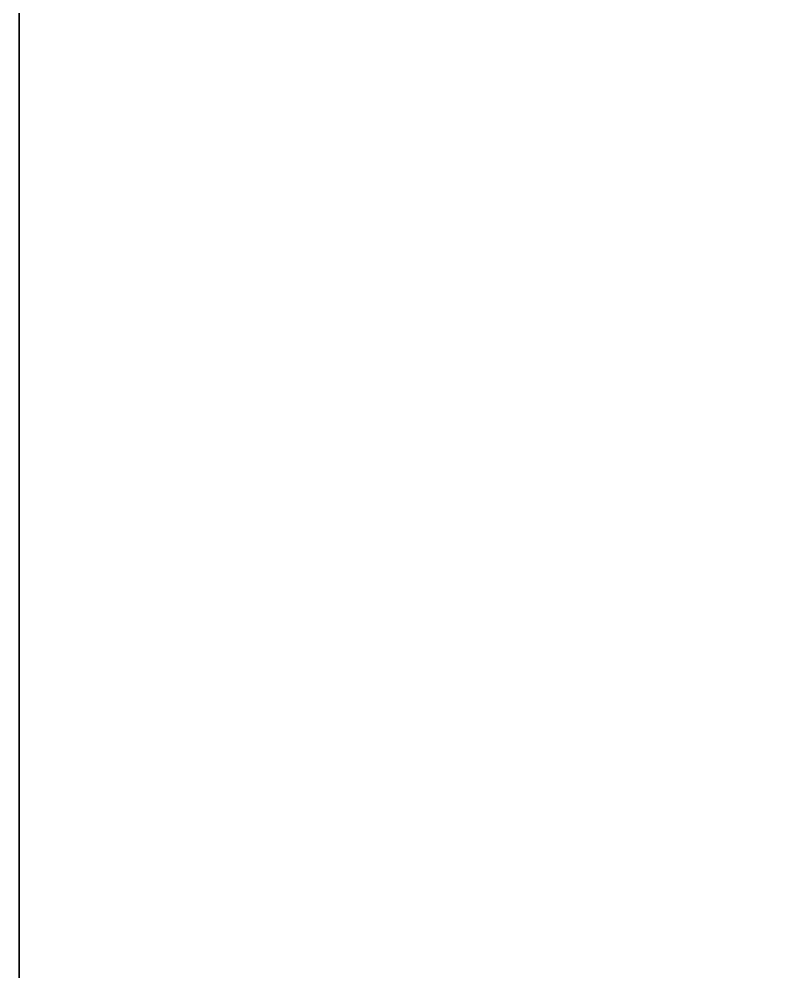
# Paper-space layout 'A1mask (portrait)' of a CAD drawing. Extents: x 0 to 565, y 0 to 805.
# Drawn here: x 385 to 394.05, y 62.92 to 74.12 of the extents above; entities that cross this region are included whole.
import ezdxf
from ezdxf.enums import TextEntityAlignment as Align

# ---------------------------------------------------------------- set-up
doc = ezdxf.new("R2010")
doc.units = 0
doc.layers.get('0').update_dxf_attribs({"linetype": 'CONTINUOUS'})
doc.layers.get('Defpoints').update_dxf_attribs({"linetype": 'CONTINUOUS'})
doc.layers.add('JPP_Mask', color=7, linetype='CONTINUOUS')
doc.styles.add('JPP', font='arial.ttf')

# ---------------------------------------------------------------- blocks, each defined once
blk = doc.blocks.new('A1mask (portrait)')
at = {"color": 154, "true_color": 0x004a91}
blk.add_line((385, 115), (385, 5), dxfattribs=at)
at = {"layer": 'Defpoints'}
blk.add_lwpolyline([(385, 0), (385, 120), (565, 120)], dxfattribs=at)
at = {"color": 7, "style": 'JPP'}
for tag, p in [('Client', (498, 115)), ('Project1', (498, 90)), ('Project2', (498, 82.5)), ('Project3', (498, 75)), ('Title1', (498, 57.5)), ('Title2', (498, 50)), ('Title3', (498, 42.5)), ('Status', (390, 7.5))]:
    blk.add_attdef(tag, text='', height=3.5, dxfattribs=at).set_placement(p, align=Align.MIDDLE_LEFT)
at = {"color": 2, "style": 'JPP'}
for tag, p in [('Scale', (417.5, 25)), ('Checked', (507.5, 25)), ('Drawn', (462.5, 25)), ('Date', (552.5, 25))]:
    blk.add_attdef(tag, text='', height=2, dxfattribs=at).set_placement(p, align=Align.MIDDLE_CENTER)
at = {"color": 6, "style": 'JPP'}
for tag, p in [('Ref', (480, 7.5)), ('DrgNo.', (522, 7.5))]:
    blk.add_attdef(tag, text='', height=4, dxfattribs=at).set_placement(p, align=Align.MIDDLE_LEFT)
blk.add_attdef('Rev', text='', height=4, dxfattribs=at).set_placement((556.275, 7.5), align=Align.MIDDLE_CENTER)

psp = doc.layouts.new('A1mask (portrait)')

# ---------------------------------------------------------------- block references
at = {"layer": 'JPP_Mask'}
psp.add_blockref('A1mask (portrait)', (0, 0), dxfattribs=at)

doc.saveas('drawing.dxf')
